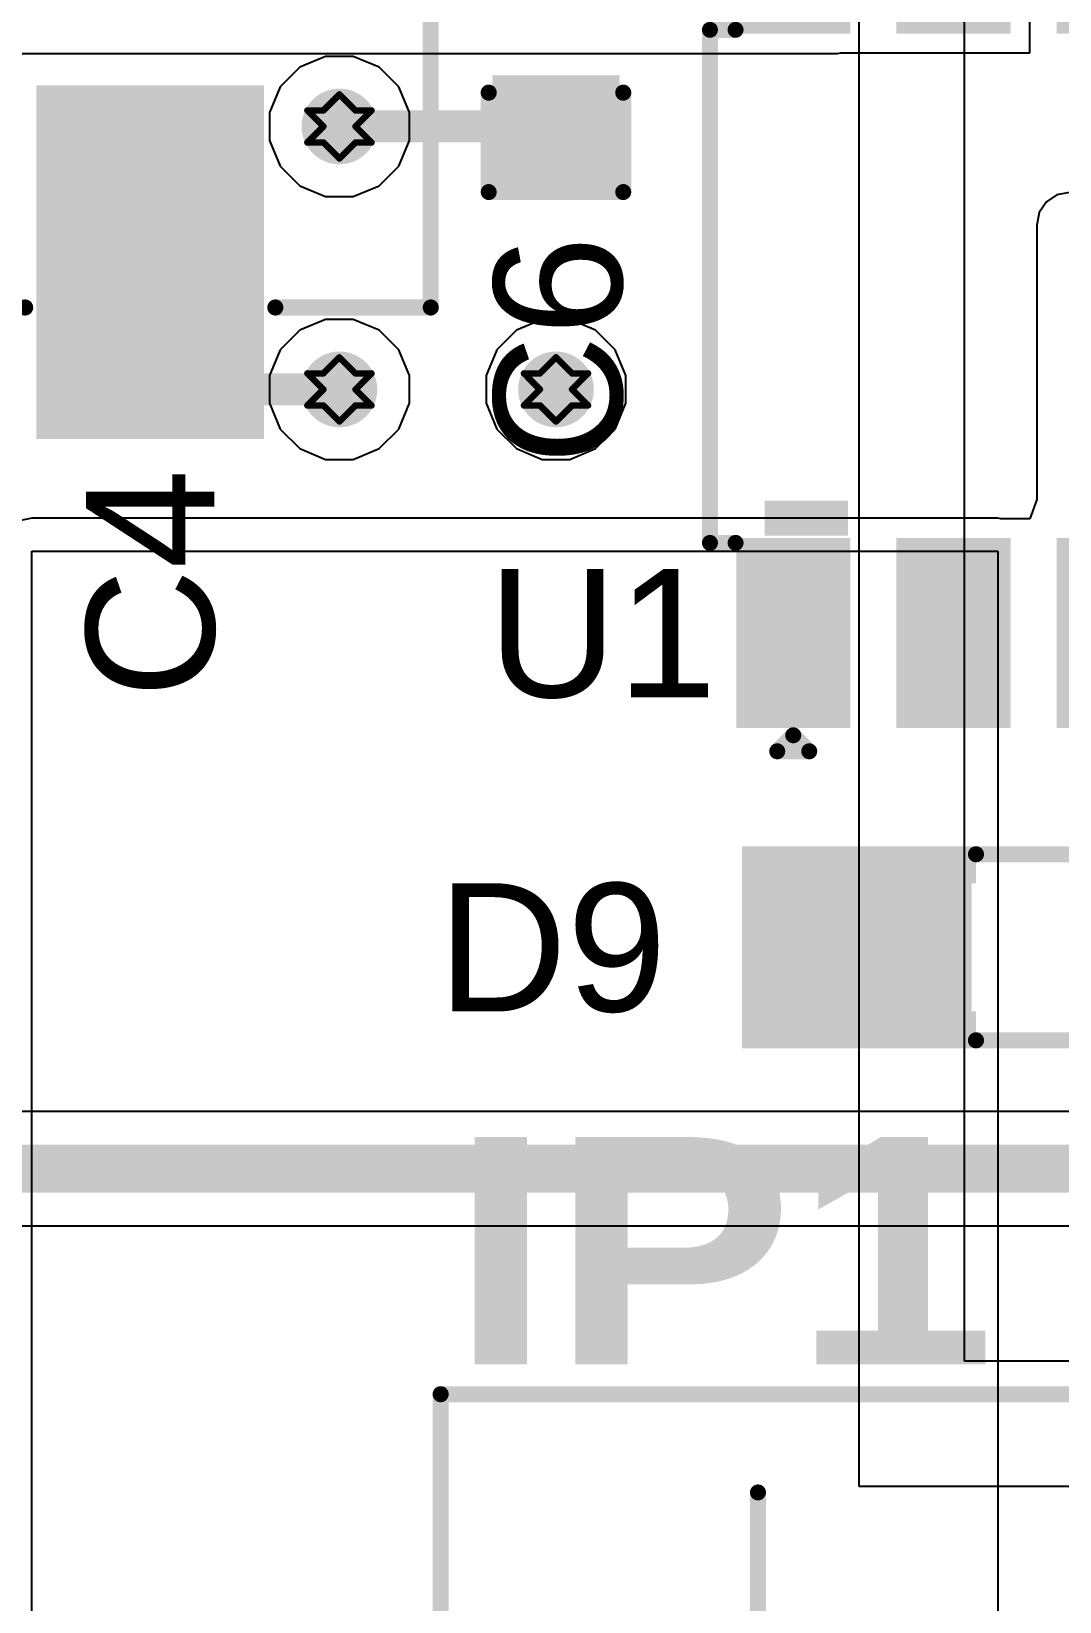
# Model space of a CAD drawing. Header units: inches. Extents: x 24 to 500, y 68 to 269.
# Drawn here: x 282.8 to 290.95, y 80.52 to 92.95 of the extents above; entities that cross this region are included whole.
import ezdxf

# ---------------------------------------------------------------- set-up
doc = ezdxf.new("R2010")
doc.units = ezdxf.units.IN
for name, color, linetype in [('Bottom Layer', 5, 'Continuous'), ('Drill Drawing', 1, 'Continuous'), ('Layer 1', 16, 'Continuous'), ('Layer 2', 76, 'Continuous'), ('Top Layer', 1, 'Continuous'), ('Top Overlay', 2, 'Continuous'), ('Top Paste', 8, 'Continuous'), ('Top Solder', 216, 'Continuous'), ('Via Holes', 16, 'Continuous')]:
    doc.layers.add(name, color=color, linetype=linetype)
doc.styles.add('Arial', font='', dxfattribs={"height": 0.2})
doc.styles.add('Arial Black_Bold', font='', dxfattribs={"height": 0.2})
doc.styles.get('Arial').set_extended_font_data('Arial')
doc.styles.get('Arial Black_Bold').set_extended_font_data('Arial Black', bold=True)

# ---------------------------------------------------------------- blocks, each defined once
blk = doc.blocks.new('TB008A_508_02BE_57')
at = {"layer": 'Top Overlay'}
for points in [[(-5.08, -6, 0.127, 0.127, 0), (-5.08, 7.89, 0.127, 0.127, 0)], [(-5.08, 7.89, 0.127, 0.127, 0), (5.08, 7.89, 0.127, 0.127, 0)], [(-2.565, 5.563, 0.127, 0.127, 0), (-2.565, 7.112, 0.127, 0.127, 0)]]:
    blk.add_lwpolyline(points, format="xyseb", dxfattribs=at)
for points in [[(-5.112, 7.89, 0.0635, 0.0635, 1), (-5.048, 7.89, 0.0635, 0.0635, 1)], [(-5.112, 7.89, 0.0635, 0.0635, 1), (-5.048, 7.89, 0.0635, 0.0635, 1)], [(-2.597, 7.112, 0.0635, 0.0635, 1), (-2.534, 7.112, 0.0635, 0.0635, 1)]]:
    blk.add_lwpolyline(points, format="xyseb", close=True, dxfattribs=at)
blk = doc.blocks.new('C___0603_63')
at = {"layer": 'Top Layer'}
for points in [[(-0.381, 0.445), (-0.381, -0.444), (-1.143, -0.444), (-1.143, 0.445)], [(1.143, 0.445), (1.143, -0.444), (0.381, -0.444), (0.381, 0.445)]]:
    blk.add_hatch(color=1, dxfattribs=at).paths.add_polyline_path(points)
at = {"layer": 'Top Paste'}
for points in [[(-0.381, 0.445), (-0.381, -0.444), (-1.143, -0.444), (-1.143, 0.445)], [(1.143, 0.445), (1.143, -0.444), (0.381, -0.444), (0.381, 0.445)]]:
    blk.add_hatch(color=8, dxfattribs=at).paths.add_polyline_path(points)
at = {"layer": 'Top Solder'}
for points in [[(-0.321, 0.505), (-0.321, -0.504), (-1.203, -0.504), (-1.203, 0.505)], [(1.203, 0.505), (1.203, -0.504), (0.321, -0.504), (0.321, 0.505)]]:
    blk.add_hatch(color=216, dxfattribs=at).paths.add_polyline_path(points)
at = {"layer": 'Top Overlay'}
for points in [[(-0.457, 0.533, 0.127, 0.127, 0), (-1.245, 0.533, 0.127, 0.127, 0)], [(-1.245, -0.533, 0.127, 0.127, 0), (-1.245, 0.533, 0.127, 0.127, 0)], [(1.245, 0.533, 0.127, 0.127, 0), (0.457, 0.533, 0.127, 0.127, 0)], [(1.245, -0.533, 0.127, 0.127, 0), (1.245, 0.533, 0.127, 0.127, 0)], [(-0.457, -0.533, 0.127, 0.127, 0), (-1.245, -0.533, 0.127, 0.127, 0)], [(1.245, -0.533, 0.127, 0.127, 0), (0.457, -0.533, 0.127, 0.127, 0)]]:
    blk.add_lwpolyline(points, format="xyseb", dxfattribs=at)
for points in [[(-1.276, 0.533, 0.0635, 0.0635, 1), (-1.213, 0.533, 0.0635, 0.0635, 1)], [(-1.276, 0.533, 0.0635, 0.0635, 1), (-1.213, 0.533, 0.0635, 0.0635, 1)], [(-0.489, 0.533, 0.0635, 0.0635, 1), (-0.425, 0.533, 0.0635, 0.0635, 1)], [(0.425, 0.533, 0.0635, 0.0635, 1), (0.489, 0.533, 0.0635, 0.0635, 1)], [(1.213, 0.533, 0.0635, 0.0635, 1), (1.276, 0.533, 0.0635, 0.0635, 1)], [(1.213, 0.533, 0.0635, 0.0635, 1), (1.276, 0.533, 0.0635, 0.0635, 1)], [(-1.276, -0.533, 0.0635, 0.0635, 1), (-1.213, -0.533, 0.0635, 0.0635, 1)], [(-1.276, -0.533, 0.0635, 0.0635, 1), (-1.213, -0.533, 0.0635, 0.0635, 1)], [(-0.489, -0.533, 0.0635, 0.0635, 1), (-0.425, -0.533, 0.0635, 0.0635, 1)], [(0.425, -0.533, 0.0635, 0.0635, 1), (0.489, -0.533, 0.0635, 0.0635, 1)], [(1.213, -0.533, 0.0635, 0.0635, 1), (1.276, -0.533, 0.0635, 0.0635, 1)], [(1.213, -0.533, 0.0635, 0.0635, 1), (1.276, -0.533, 0.0635, 0.0635, 1)]]:
    blk.add_lwpolyline(points, format="xyseb", close=True, dxfattribs=at)
blk = doc.blocks.new('RVT1E100M0405__64')
at = {"layer": 'Top Layer'}
for points in [[(-3.1, 0.8), (-0.5, 0.8), (-0.5, -0.8), (-3.1, -0.8)], [(0.5, 0.8), (3.1, 0.8), (3.1, -0.8), (0.5, -0.8)]]:
    blk.add_hatch(color=1, dxfattribs=at).paths.add_polyline_path(points)
at = {"layer": 'Top Paste'}
for points in [[(-3.1, 0.8), (-0.5, 0.8), (-0.5, -0.8), (-3.1, -0.8)], [(0.5, 0.8), (3.1, 0.8), (3.1, -0.8), (0.5, -0.8)]]:
    blk.add_hatch(color=8, dxfattribs=at).paths.add_polyline_path(points)
at = {"layer": 'Top Solder'}
for points in [[(-3.202, 0.902), (-0.398, 0.902), (-0.398, -0.902), (-3.202, -0.902)], [(0.398, 0.902), (3.202, 0.902), (3.202, -0.902), (0.398, -0.902)]]:
    blk.add_hatch(color=216, dxfattribs=at).paths.add_polyline_path(points)
at = {"layer": 'Top Overlay'}
for points in [[(-2.159, 1.524, 0.127, 0.127, 0), (-1.461, 2.223, 0.127, 0.127, 0)], [(-1.27, 2.223, 0.127, 0.127, 0), (-1.461, 2.223, 0.127, 0.127, 0)], [(2.159, 2.223, 0.127, 0.127, 0), (-1.27, 2.223, 0.127, 0.127, 0)], [(2.159, 0.991, 0.127, 0.127, 0), (2.159, 2.223, 0.127, 0.127, 0)], [(-2.743, 0.94, 0.127, 0.127, 0), (-2.743, 1.651, 0.127, 0.127, 0)], [(-2.159, 0.965, 0.127, 0.127, 0), (-2.159, 1.524, 0.127, 0.127, 0)], [(-2.388, 1.295, 0.127, 0.127, 0), (-3.099, 1.295, 0.127, 0.127, 0)], [(-2.159, -1.524, 0.127, 0.127, 0), (-2.159, -0.965, 0.127, 0.127, 0)], [(2.159, -2.223, 0.127, 0.127, 0), (2.159, -0.991, 0.127, 0.127, 0)], [(-1.461, -2.223, 0.127, 0.127, 0), (-2.159, -1.524, 0.127, 0.127, 0)], [(-1.27, -2.223, 0.127, 0.127, 0), (-1.461, -2.223, 0.127, 0.127, 0)], [(2.159, -2.223, 0.127, 0.127, 0), (-1.27, -2.223, 0.127, 0.127, 0)]]:
    blk.add_lwpolyline(points, format="xyseb", dxfattribs=at)
for points in [[(-1.492, 2.223, 0.0635, 0.0635, 1), (-1.429, 2.223, 0.0635, 0.0635, 1)], [(-1.492, 2.223, 0.0635, 0.0635, 1), (-1.429, 2.223, 0.0635, 0.0635, 1)], [(-1.302, 2.223, 0.0635, 0.0635, 1), (-1.238, 2.223, 0.0635, 0.0635, 1)], [(-1.302, 2.223, 0.0635, 0.0635, 1), (-1.238, 2.223, 0.0635, 0.0635, 1)], [(2.127, 2.223, 0.0635, 0.0635, 1), (2.191, 2.223, 0.0635, 0.0635, 1)], [(2.127, 2.223, 0.0635, 0.0635, 1), (2.191, 2.223, 0.0635, 0.0635, 1)], [(-2.775, 1.651, 0.0635, 0.0635, 1), (-2.711, 1.651, 0.0635, 0.0635, 1)], [(-2.191, 1.524, 0.0635, 0.0635, 1), (-2.127, 1.524, 0.0635, 0.0635, 1)], [(-2.191, 1.524, 0.0635, 0.0635, 1), (-2.127, 1.524, 0.0635, 0.0635, 1)], [(-3.131, 1.295, 0.0635, 0.0635, 1), (-3.067, 1.295, 0.0635, 0.0635, 1)], [(-2.419, 1.295, 0.0635, 0.0635, 1), (-2.356, 1.295, 0.0635, 0.0635, 1)], [(-2.775, 0.94, 0.0635, 0.0635, 1), (-2.711, 0.94, 0.0635, 0.0635, 1)], [(-2.191, 0.965, 0.0635, 0.0635, 1), (-2.127, 0.965, 0.0635, 0.0635, 1)], [(2.127, 0.991, 0.0635, 0.0635, 1), (2.191, 0.991, 0.0635, 0.0635, 1)], [(-2.191, -0.965, 0.0635, 0.0635, 1), (-2.127, -0.965, 0.0635, 0.0635, 1)], [(2.127, -0.991, 0.0635, 0.0635, 1), (2.191, -0.991, 0.0635, 0.0635, 1)], [(-2.191, -1.524, 0.0635, 0.0635, 1), (-2.127, -1.524, 0.0635, 0.0635, 1)], [(-2.191, -1.524, 0.0635, 0.0635, 1), (-2.127, -1.524, 0.0635, 0.0635, 1)], [(-1.492, -2.223, 0.0635, 0.0635, 1), (-1.429, -2.223, 0.0635, 0.0635, 1)], [(-1.492, -2.223, 0.0635, 0.0635, 1), (-1.429, -2.223, 0.0635, 0.0635, 1)], [(-1.302, -2.223, 0.0635, 0.0635, 1), (-1.238, -2.223, 0.0635, 0.0635, 1)], [(-1.302, -2.223, 0.0635, 0.0635, 1), (-1.238, -2.223, 0.0635, 0.0635, 1)], [(2.127, -2.223, 0.0635, 0.0635, 1), (2.191, -2.223, 0.0635, 0.0635, 1)], [(2.127, -2.223, 0.0635, 0.0635, 1), (2.191, -2.223, 0.0635, 0.0635, 1)]]:
    blk.add_lwpolyline(points, format="xyseb", close=True, dxfattribs=at)
blk = doc.blocks.new('SOP_8_77')
at = {"layer": 'Top Layer'}
for points in [[(-3.4, 2.255), (-2.1, 2.255), (-2.1, 1.555), (-3.4, 1.555)], [(2.1, 2.255), (3.4, 2.255), (3.4, 1.555), (2.1, 1.555)], [(-3.4, 0.985), (-2.1, 0.985), (-2.1, 0.285), (-3.4, 0.285)], [(2.1, 0.985), (3.4, 0.985), (3.4, 0.285), (2.1, 0.285)], [(-3.4, -0.285), (-2.1, -0.285), (-2.1, -0.985), (-3.4, -0.985)], [(2.1, -0.285), (3.4, -0.285), (3.4, -0.985), (2.1, -0.985)], [(-3.4, -1.555), (-2.1, -1.555), (-2.1, -2.255), (-3.4, -2.255)], [(2.1, -1.555), (3.4, -1.555), (3.4, -2.255), (2.1, -2.255)]]:
    blk.add_hatch(color=1, dxfattribs=at).paths.add_polyline_path(points)
at = {"layer": 'Top Overlay'}
blk.add_hatch(color=2, dxfattribs=at).paths.add_polyline_path([(-1.979, 1.472), (-1.7, 1.472), (-1.7, 2.132), (-1.979, 2.132)])
at = {"layer": 'Top Paste'}
for points in [[(-3.4, 2.255), (-2.1, 2.255), (-2.1, 1.555), (-3.4, 1.555)], [(2.1, 2.255), (3.4, 2.255), (3.4, 1.555), (2.1, 1.555)], [(-3.4, 0.985), (-2.1, 0.985), (-2.1, 0.285), (-3.4, 0.285)], [(2.1, 0.985), (3.4, 0.985), (3.4, 0.285), (2.1, 0.285)], [(-3.4, -0.285), (-2.1, -0.285), (-2.1, -0.985), (-3.4, -0.985)], [(2.1, -0.285), (3.4, -0.285), (3.4, -0.985), (2.1, -0.985)], [(-3.4, -1.555), (-2.1, -1.555), (-2.1, -2.255), (-3.4, -2.255)], [(2.1, -1.555), (3.4, -1.555), (3.4, -2.255), (2.1, -2.255)]]:
    blk.add_hatch(color=8, dxfattribs=at).paths.add_polyline_path(points)
at = {"layer": 'Top Solder'}
for points in [[(-3.502, 2.357), (-1.998, 2.357), (-1.998, 1.453), (-3.502, 1.453)], [(1.998, 2.357), (3.502, 2.357), (3.502, 1.453), (1.998, 1.453)], [(-3.502, 1.087), (-1.998, 1.087), (-1.998, 0.183), (-3.502, 0.183)], [(1.998, 1.087), (3.502, 1.087), (3.502, 0.183), (1.998, 0.183)], [(-3.502, -0.183), (-1.998, -0.183), (-1.998, -1.087), (-3.502, -1.087)], [(1.998, -0.183), (3.502, -0.183), (3.502, -1.087), (1.998, -1.087)], [(-3.502, -1.453), (-1.998, -1.453), (-1.998, -2.357), (-3.502, -2.357)], [(1.998, -1.453), (3.502, -1.453), (3.502, -2.357), (1.998, -2.357)]]:
    blk.add_hatch(color=216, dxfattribs=at).paths.add_polyline_path(points)
at = {"layer": 'Top Overlay'}
for points in [[(-2.036, 2.565, 0.127, 0.127, 0), (2.028, 2.565, 0.127, 0.127, 0)], [(-2.036, 2.565, 0.127, 0.127, 0), (-2.036, 2.362, 0.127, 0.127, 0)], [(2.028, 2.565, 0.127, 0.127, 0), (2.028, 2.362, 0.127, 0.127, 0)], [(-3.687, 2.032, 0.127, 0.127, 0), (-3.56, 1.905, 0.127, 0.127, 0)], [(-3.687, 2.032, 0.127, 0.127, 0), (-3.687, 1.778, 0.127, 0.127, 0)], [(-3.56, 1.905, 0.127, 0.127, 0), (-3.687, 1.778, 0.127, 0.127, 0)], [(-2.036, -2.362, 0.127, 0.127, 0), (-2.036, -2.565, 0.127, 0.127, 0)], [(2.028, -2.362, 0.127, 0.127, 0), (2.028, -2.565, 0.127, 0.127, 0)], [(-2.036, -2.565, 0.127, 0.127, 0), (2.028, -2.565, 0.127, 0.127, 0)]]:
    blk.add_lwpolyline(points, format="xyseb", dxfattribs=at)
for points in [[(-2.067, 2.565, 0.0635, 0.0635, 1), (-2.004, 2.565, 0.0635, 0.0635, 1)], [(-2.067, 2.565, 0.0635, 0.0635, 1), (-2.004, 2.565, 0.0635, 0.0635, 1)], [(1.997, 2.565, 0.0635, 0.0635, 1), (2.06, 2.565, 0.0635, 0.0635, 1)], [(1.997, 2.565, 0.0635, 0.0635, 1), (2.06, 2.565, 0.0635, 0.0635, 1)], [(-2.067, 2.362, 0.0635, 0.0635, 1), (-2.004, 2.362, 0.0635, 0.0635, 1)], [(1.997, 2.362, 0.0635, 0.0635, 1), (2.06, 2.362, 0.0635, 0.0635, 1)], [(-3.718, 2.032, 0.0635, 0.0635, 1), (-3.655, 2.032, 0.0635, 0.0635, 1)], [(-3.718, 2.032, 0.0635, 0.0635, 1), (-3.655, 2.032, 0.0635, 0.0635, 1)], [(-3.591, 1.905, 0.0635, 0.0635, 1), (-3.528, 1.905, 0.0635, 0.0635, 1)], [(-3.591, 1.905, 0.0635, 0.0635, 1), (-3.528, 1.905, 0.0635, 0.0635, 1)], [(-3.718, 1.778, 0.0635, 0.0635, 1), (-3.655, 1.778, 0.0635, 0.0635, 1)], [(-3.718, 1.778, 0.0635, 0.0635, 1), (-3.655, 1.778, 0.0635, 0.0635, 1)], [(-2.067, -2.362, 0.0635, 0.0635, 1), (-2.004, -2.362, 0.0635, 0.0635, 1)], [(1.997, -2.362, 0.0635, 0.0635, 1), (2.06, -2.362, 0.0635, 0.0635, 1)], [(-2.067, -2.565, 0.0635, 0.0635, 1), (-2.004, -2.565, 0.0635, 0.0635, 1)], [(-2.067, -2.565, 0.0635, 0.0635, 1), (-2.004, -2.565, 0.0635, 0.0635, 1)], [(1.997, -2.565, 0.0635, 0.0635, 1), (2.06, -2.565, 0.0635, 0.0635, 1)], [(1.997, -2.565, 0.0635, 0.0635, 1), (2.06, -2.565, 0.0635, 0.0635, 1)]]:
    blk.add_lwpolyline(points, format="xyseb", close=True, dxfattribs=at)
blk = doc.blocks.new('SOD_123_199')
at = {"layer": 'Top Layer'}
for points in [[(-1.1, 0.45), (-1.1, -0.45), (-2.05, -0.45), (-2.05, 0.45)], [(2.05, 0.45), (2.05, -0.45), (1.1, -0.45), (1.1, 0.45)]]:
    blk.add_hatch(color=1, dxfattribs=at).paths.add_polyline_path(points)
at = {"layer": 'Top Overlay'}
for points in [[(0.965, 0.508), (2.819, 0.508), (2.819, 0.8), (0.965, 0.8)], [(2.12, -0.787), (2.819, -0.787), (2.819, 0.787), (2.12, 0.787)], [(0.965, -0.8), (2.819, -0.8), (2.819, -0.508), (0.965, -0.508)]]:
    blk.add_hatch(color=2, dxfattribs=at).paths.add_polyline_path(points)
at = {"layer": 'Top Paste'}
for points in [[(-1.1, 0.45), (-1.1, -0.45), (-2.05, -0.45), (-2.05, 0.45)], [(2.05, 0.45), (2.05, -0.45), (1.1, -0.45), (1.1, 0.45)]]:
    blk.add_hatch(color=8, dxfattribs=at).paths.add_polyline_path(points)
at = {"layer": 'Top Solder'}
for points in [[(-0.998, 0.552), (-0.998, -0.552), (-2.152, -0.552), (-2.152, 0.552)], [(2.152, 0.552), (2.152, -0.552), (0.998, -0.552), (0.998, 0.552)]]:
    blk.add_hatch(color=216, dxfattribs=at).paths.add_polyline_path(points)
at = {"layer": 'Top Overlay'}
for points in [[(-1.372, 0.737, 0.127, 0.127, 0), (-1.372, 0.584, 0.127, 0.127, 0)], [(0.965, 0.737, 0.127, 0.127, 0), (-1.372, 0.737, 0.127, 0.127, 0)], [(-1.372, -0.584, 0.127, 0.127, 0), (-1.372, -0.737, 0.127, 0.127, 0)], [(0.965, -0.737, 0.127, 0.127, 0), (-1.372, -0.737, 0.127, 0.127, 0)]]:
    blk.add_lwpolyline(points, format="xyseb", dxfattribs=at)
for points in [[(-1.403, 0.737, 0.0635, 0.0635, 1), (-1.34, 0.737, 0.0635, 0.0635, 1)], [(-1.403, 0.737, 0.0635, 0.0635, 1), (-1.34, 0.737, 0.0635, 0.0635, 1)], [(0.933, 0.737, 0.0635, 0.0635, 1), (0.997, 0.737, 0.0635, 0.0635, 1)], [(-1.403, 0.584, 0.0635, 0.0635, 1), (-1.34, 0.584, 0.0635, 0.0635, 1)], [(-1.403, -0.584, 0.0635, 0.0635, 1), (-1.34, -0.584, 0.0635, 0.0635, 1)], [(-1.403, -0.737, 0.0635, 0.0635, 1), (-1.34, -0.737, 0.0635, 0.0635, 1)], [(-1.403, -0.737, 0.0635, 0.0635, 1), (-1.34, -0.737, 0.0635, 0.0635, 1)], [(0.933, -0.737, 0.0635, 0.0635, 1), (0.997, -0.737, 0.0635, 0.0635, 1)]]:
    blk.add_lwpolyline(points, format="xyseb", close=True, dxfattribs=at)

msp = doc.modelspace()

# ---------------------------------------------------------------- hatches: boundary and pattern name
at = {"layer": 'Bottom Layer'}
h = msp.add_hatch(color=5, dxfattribs=at)
edge = h.paths.add_edge_path()
edge.add_arc((285.242, 92.202), 0.3, 0, 360)
h = msp.add_hatch(color=5, dxfattribs=at)
edge = h.paths.add_edge_path()
edge.add_arc((285.242, 90.119), 0.3, 0, 360)
h = msp.add_hatch(color=5, dxfattribs=at)
edge = h.paths.add_edge_path()
edge.add_arc((286.958, 90.119), 0.3, 0, 360)
at = {"layer": 'Layer 1'}
h = msp.add_hatch(color=16, dxfattribs=at)
edge = h.paths.add_edge_path()
edge.add_arc((285.242, 92.202), 0.3, 0, 360)
h = msp.add_hatch(color=16, dxfattribs=at)
edge = h.paths.add_edge_path()
edge.add_arc((285.242, 90.119), 0.3, 0, 360)
h = msp.add_hatch(color=16, dxfattribs=at)
edge = h.paths.add_edge_path()
edge.add_arc((286.958, 90.119), 0.3, 0, 360)
at = {"layer": 'Layer 2'}
h = msp.add_hatch(color=76, dxfattribs=at)
edge = h.paths.add_edge_path()
edge.add_arc((285.242, 92.202), 0.3, 0, 360)
h = msp.add_hatch(color=76, dxfattribs=at)
edge = h.paths.add_edge_path()
edge.add_arc((285.242, 90.119), 0.3, 0, 360)
h = msp.add_hatch(color=76, dxfattribs=at)
edge = h.paths.add_edge_path()
edge.add_arc((286.958, 90.119), 0.3, 0, 360)
at = {"layer": 'Top Layer'}
h = msp.add_hatch(color=1, dxfattribs=at)
edge = h.paths.add_edge_path()
edge.add_arc((285.242, 92.202), 0.3, 0, 360)
h = msp.add_hatch(color=1, dxfattribs=at)
edge = h.paths.add_edge_path()
edge.add_arc((285.242, 90.119), 0.3, 0, 360)
h = msp.add_hatch(color=1, dxfattribs=at)
edge = h.paths.add_edge_path()
edge.add_arc((286.958, 90.119), 0.3, 0, 360)
at = {"layer": 'Via Holes'}
h = msp.add_hatch(color=7, dxfattribs=at)
edge = h.paths.add_edge_path()
edge.add_arc((285.242, 92.202), 0.15, 0, 360)
h = msp.add_hatch(color=7, dxfattribs=at)
edge = h.paths.add_edge_path()
edge.add_arc((285.242, 90.119), 0.15, 0, 360)
h = msp.add_hatch(color=7, dxfattribs=at)
edge = h.paths.add_edge_path()
edge.add_arc((286.958, 90.119), 0.15, 0, 360)

# ---------------------------------------------------------------- linework, layer by layer
at = {"layer": 'Bottom Layer'}
for p, q in [((284.928, 92.672), (284.772, 92.516)), ((285.132, 92.756), (284.928, 92.672)), ((285.352, 92.756), (285.132, 92.756)), ((285.556, 92.672), (285.352, 92.756)), ((285.712, 92.516), (285.556, 92.672)), ((284.772, 92.516), (284.688, 92.312)), ((285.796, 92.312), (285.712, 92.516)), ((284.688, 92.312), (284.688, 92.092)), ((285.796, 92.092), (285.796, 92.312)), ((284.688, 92.092), (284.772, 91.888)), ((285.712, 91.888), (285.796, 92.092)), ((284.772, 91.888), (284.928, 91.732)), ((285.556, 91.732), (285.712, 91.888)), ((284.928, 91.732), (285.132, 91.648)), ((285.352, 91.648), (285.556, 91.732)), ((285.132, 91.648), (285.352, 91.648)), ((285.132, 90.673), (284.928, 90.589)), ((285.352, 90.673), (285.132, 90.673)), ((285.556, 90.589), (285.352, 90.673)), ((286.848, 90.673), (286.644, 90.589)), ((287.068, 90.673), (286.848, 90.673)), ((287.272, 90.589), (287.068, 90.673)), ((284.928, 90.589), (284.772, 90.433)), ((285.712, 90.433), (285.556, 90.589)), ((286.644, 90.589), (286.488, 90.433)), ((287.428, 90.433), (287.272, 90.589)), ((284.772, 90.433), (284.688, 90.229)), ((285.796, 90.229), (285.712, 90.433)), ((286.488, 90.433), (286.404, 90.229)), ((287.512, 90.229), (287.428, 90.433)), ((284.688, 90.229), (284.688, 90.009)), ((285.796, 90.009), (285.796, 90.229)), ((286.404, 90.229), (286.404, 90.009)), ((287.512, 90.009), (287.512, 90.229)), ((284.688, 90.009), (284.772, 89.805)), ((285.712, 89.805), (285.796, 90.009)), ((286.404, 90.009), (286.488, 89.805)), ((287.428, 89.805), (287.512, 90.009)), ((284.772, 89.805), (284.928, 89.65)), ((285.556, 89.65), (285.712, 89.805)), ((286.488, 89.805), (286.644, 89.65)), ((287.272, 89.65), (287.428, 89.805)), ((284.928, 89.65), (285.132, 89.565)), ((285.132, 89.565), (285.352, 89.565)), ((285.352, 89.565), (285.556, 89.65)), ((286.644, 89.65), (286.848, 89.565)), ((286.848, 89.565), (287.068, 89.565)), ((287.068, 89.565), (287.272, 89.65)), ((298.348, 84.4), (281.381, 84.4)), ((281.381, 83.494), (309.651, 83.494))]:
    msp.add_line(p, q, dxfattribs=at)
msp.add_lwpolyline([(281.051, 83.947, 0.381, 0.381, 0), (309.982, 83.947, 0.381, 0.381, 0)], format="xyseb", dxfattribs=at)
at = {"layer": 'Drill Drawing'}
for points in [[(285.115, 92.329, 0.0508, 0.0508, 0), (285.242, 92.456, 0.0508, 0.0508, 0)], [(285.242, 92.456, 0.0508, 0.0508, 0), (285.369, 92.329, 0.0508, 0.0508, 0)], [(284.988, 92.329, 0.0508, 0.0508, 0), (285.115, 92.202, 0.0508, 0.0508, 0)], [(284.988, 92.329, 0.0508, 0.0508, 0), (285.115, 92.329, 0.0508, 0.0508, 0)], [(285.369, 92.329, 0.0508, 0.0508, 0), (285.496, 92.329, 0.0508, 0.0508, 0)], [(285.369, 92.202, 0.0508, 0.0508, 0), (285.496, 92.329, 0.0508, 0.0508, 0)], [(284.988, 92.075, 0.0508, 0.0508, 0), (285.115, 92.202, 0.0508, 0.0508, 0)], [(285.369, 92.202, 0.0508, 0.0508, 0), (285.496, 92.075, 0.0508, 0.0508, 0)], [(284.988, 92.075, 0.0508, 0.0508, 0), (285.115, 92.075, 0.0508, 0.0508, 0)], [(285.115, 92.075, 0.0508, 0.0508, 0), (285.242, 91.948, 0.0508, 0.0508, 0)], [(285.242, 91.948, 0.0508, 0.0508, 0), (285.369, 92.075, 0.0508, 0.0508, 0)], [(285.369, 92.075, 0.0508, 0.0508, 0), (285.496, 92.075, 0.0508, 0.0508, 0)], [(285.115, 90.246, 0.0508, 0.0508, 0), (285.242, 90.373, 0.0508, 0.0508, 0)], [(285.242, 90.373, 0.0508, 0.0508, 0), (285.369, 90.246, 0.0508, 0.0508, 0)], [(286.831, 90.246, 0.0508, 0.0508, 0), (286.958, 90.373, 0.0508, 0.0508, 0)], [(286.958, 90.373, 0.0508, 0.0508, 0), (287.085, 90.246, 0.0508, 0.0508, 0)], [(284.988, 90.246, 0.0508, 0.0508, 0), (285.115, 90.119, 0.0508, 0.0508, 0)], [(284.988, 90.246, 0.0508, 0.0508, 0), (285.115, 90.246, 0.0508, 0.0508, 0)], [(285.369, 90.246, 0.0508, 0.0508, 0), (285.496, 90.246, 0.0508, 0.0508, 0)], [(285.369, 90.119, 0.0508, 0.0508, 0), (285.496, 90.246, 0.0508, 0.0508, 0)], [(286.704, 90.246, 0.0508, 0.0508, 0), (286.831, 90.119, 0.0508, 0.0508, 0)], [(286.704, 90.246, 0.0508, 0.0508, 0), (286.831, 90.246, 0.0508, 0.0508, 0)], [(287.085, 90.246, 0.0508, 0.0508, 0), (287.212, 90.246, 0.0508, 0.0508, 0)], [(287.085, 90.119, 0.0508, 0.0508, 0), (287.212, 90.246, 0.0508, 0.0508, 0)], [(284.988, 89.992, 0.0508, 0.0508, 0), (285.115, 90.119, 0.0508, 0.0508, 0)], [(285.369, 90.119, 0.0508, 0.0508, 0), (285.496, 89.992, 0.0508, 0.0508, 0)], [(286.704, 89.992, 0.0508, 0.0508, 0), (286.831, 90.119, 0.0508, 0.0508, 0)], [(287.085, 90.119, 0.0508, 0.0508, 0), (287.212, 89.992, 0.0508, 0.0508, 0)], [(284.988, 89.992, 0.0508, 0.0508, 0), (285.115, 89.992, 0.0508, 0.0508, 0)], [(285.115, 89.992, 0.0508, 0.0508, 0), (285.242, 89.865, 0.0508, 0.0508, 0)], [(285.242, 89.865, 0.0508, 0.0508, 0), (285.369, 89.992, 0.0508, 0.0508, 0)], [(285.369, 89.992, 0.0508, 0.0508, 0), (285.496, 89.992, 0.0508, 0.0508, 0)], [(286.704, 89.992, 0.0508, 0.0508, 0), (286.831, 89.992, 0.0508, 0.0508, 0)], [(286.831, 89.992, 0.0508, 0.0508, 0), (286.958, 89.865, 0.0508, 0.0508, 0)], [(286.958, 89.865, 0.0508, 0.0508, 0), (287.085, 89.992, 0.0508, 0.0508, 0)], [(287.085, 89.992, 0.0508, 0.0508, 0), (287.212, 89.992, 0.0508, 0.0508, 0)]]:
    msp.add_lwpolyline(points, format="xyseb", dxfattribs=at)
for points in [[(285.229, 92.456, 0.0254, 0.0254, 1), (285.255, 92.456, 0.0254, 0.0254, 1)], [(285.229, 92.456, 0.0254, 0.0254, 1), (285.255, 92.456, 0.0254, 0.0254, 1)], [(284.975, 92.329, 0.0254, 0.0254, 1), (285.001, 92.329, 0.0254, 0.0254, 1)], [(284.975, 92.329, 0.0254, 0.0254, 1), (285.001, 92.329, 0.0254, 0.0254, 1)], [(285.102, 92.329, 0.0254, 0.0254, 1), (285.128, 92.329, 0.0254, 0.0254, 1)], [(285.102, 92.329, 0.0254, 0.0254, 1), (285.128, 92.329, 0.0254, 0.0254, 1)], [(285.356, 92.329, 0.0254, 0.0254, 1), (285.382, 92.329, 0.0254, 0.0254, 1)], [(285.356, 92.329, 0.0254, 0.0254, 1), (285.382, 92.329, 0.0254, 0.0254, 1)], [(285.483, 92.329, 0.0254, 0.0254, 1), (285.509, 92.329, 0.0254, 0.0254, 1)], [(285.483, 92.329, 0.0254, 0.0254, 1), (285.509, 92.329, 0.0254, 0.0254, 1)], [(285.102, 92.202, 0.0254, 0.0254, 1), (285.128, 92.202, 0.0254, 0.0254, 1)], [(285.102, 92.202, 0.0254, 0.0254, 1), (285.128, 92.202, 0.0254, 0.0254, 1)], [(285.356, 92.202, 0.0254, 0.0254, 1), (285.382, 92.202, 0.0254, 0.0254, 1)], [(285.356, 92.202, 0.0254, 0.0254, 1), (285.382, 92.202, 0.0254, 0.0254, 1)], [(284.975, 92.075, 0.0254, 0.0254, 1), (285.001, 92.075, 0.0254, 0.0254, 1)], [(284.975, 92.075, 0.0254, 0.0254, 1), (285.001, 92.075, 0.0254, 0.0254, 1)], [(285.102, 92.075, 0.0254, 0.0254, 1), (285.128, 92.075, 0.0254, 0.0254, 1)], [(285.102, 92.075, 0.0254, 0.0254, 1), (285.128, 92.075, 0.0254, 0.0254, 1)], [(285.356, 92.075, 0.0254, 0.0254, 1), (285.382, 92.075, 0.0254, 0.0254, 1)], [(285.356, 92.075, 0.0254, 0.0254, 1), (285.382, 92.075, 0.0254, 0.0254, 1)], [(285.483, 92.075, 0.0254, 0.0254, 1), (285.509, 92.075, 0.0254, 0.0254, 1)], [(285.483, 92.075, 0.0254, 0.0254, 1), (285.509, 92.075, 0.0254, 0.0254, 1)], [(285.229, 91.948, 0.0254, 0.0254, 1), (285.255, 91.948, 0.0254, 0.0254, 1)], [(285.229, 91.948, 0.0254, 0.0254, 1), (285.255, 91.948, 0.0254, 0.0254, 1)], [(285.229, 90.373, 0.0254, 0.0254, 1), (285.255, 90.373, 0.0254, 0.0254, 1)], [(285.229, 90.373, 0.0254, 0.0254, 1), (285.255, 90.373, 0.0254, 0.0254, 1)], [(286.945, 90.373, 0.0254, 0.0254, 1), (286.971, 90.373, 0.0254, 0.0254, 1)], [(286.945, 90.373, 0.0254, 0.0254, 1), (286.971, 90.373, 0.0254, 0.0254, 1)], [(284.975, 90.246, 0.0254, 0.0254, 1), (285.001, 90.246, 0.0254, 0.0254, 1)], [(284.975, 90.246, 0.0254, 0.0254, 1), (285.001, 90.246, 0.0254, 0.0254, 1)], [(285.102, 90.246, 0.0254, 0.0254, 1), (285.128, 90.246, 0.0254, 0.0254, 1)], [(285.102, 90.246, 0.0254, 0.0254, 1), (285.128, 90.246, 0.0254, 0.0254, 1)], [(285.356, 90.246, 0.0254, 0.0254, 1), (285.382, 90.246, 0.0254, 0.0254, 1)], [(285.356, 90.246, 0.0254, 0.0254, 1), (285.382, 90.246, 0.0254, 0.0254, 1)], [(285.483, 90.246, 0.0254, 0.0254, 1), (285.509, 90.246, 0.0254, 0.0254, 1)], [(285.483, 90.246, 0.0254, 0.0254, 1), (285.509, 90.246, 0.0254, 0.0254, 1)], [(286.691, 90.246, 0.0254, 0.0254, 1), (286.717, 90.246, 0.0254, 0.0254, 1)], [(286.691, 90.246, 0.0254, 0.0254, 1), (286.717, 90.246, 0.0254, 0.0254, 1)], [(286.818, 90.246, 0.0254, 0.0254, 1), (286.844, 90.246, 0.0254, 0.0254, 1)], [(286.818, 90.246, 0.0254, 0.0254, 1), (286.844, 90.246, 0.0254, 0.0254, 1)], [(287.072, 90.246, 0.0254, 0.0254, 1), (287.098, 90.246, 0.0254, 0.0254, 1)], [(287.072, 90.246, 0.0254, 0.0254, 1), (287.098, 90.246, 0.0254, 0.0254, 1)], [(287.199, 90.246, 0.0254, 0.0254, 1), (287.225, 90.246, 0.0254, 0.0254, 1)], [(287.199, 90.246, 0.0254, 0.0254, 1), (287.225, 90.246, 0.0254, 0.0254, 1)], [(285.102, 90.119, 0.0254, 0.0254, 1), (285.128, 90.119, 0.0254, 0.0254, 1)], [(285.102, 90.119, 0.0254, 0.0254, 1), (285.128, 90.119, 0.0254, 0.0254, 1)], [(285.356, 90.119, 0.0254, 0.0254, 1), (285.382, 90.119, 0.0254, 0.0254, 1)], [(285.356, 90.119, 0.0254, 0.0254, 1), (285.382, 90.119, 0.0254, 0.0254, 1)], [(286.818, 90.119, 0.0254, 0.0254, 1), (286.844, 90.119, 0.0254, 0.0254, 1)], [(286.818, 90.119, 0.0254, 0.0254, 1), (286.844, 90.119, 0.0254, 0.0254, 1)], [(287.072, 90.119, 0.0254, 0.0254, 1), (287.098, 90.119, 0.0254, 0.0254, 1)], [(287.072, 90.119, 0.0254, 0.0254, 1), (287.098, 90.119, 0.0254, 0.0254, 1)], [(284.975, 89.992, 0.0254, 0.0254, 1), (285.001, 89.992, 0.0254, 0.0254, 1)], [(284.975, 89.992, 0.0254, 0.0254, 1), (285.001, 89.992, 0.0254, 0.0254, 1)], [(285.102, 89.992, 0.0254, 0.0254, 1), (285.128, 89.992, 0.0254, 0.0254, 1)], [(285.102, 89.992, 0.0254, 0.0254, 1), (285.128, 89.992, 0.0254, 0.0254, 1)], [(285.356, 89.992, 0.0254, 0.0254, 1), (285.382, 89.992, 0.0254, 0.0254, 1)], [(285.356, 89.992, 0.0254, 0.0254, 1), (285.382, 89.992, 0.0254, 0.0254, 1)], [(285.483, 89.992, 0.0254, 0.0254, 1), (285.509, 89.992, 0.0254, 0.0254, 1)], [(285.483, 89.992, 0.0254, 0.0254, 1), (285.509, 89.992, 0.0254, 0.0254, 1)], [(286.691, 89.992, 0.0254, 0.0254, 1), (286.717, 89.992, 0.0254, 0.0254, 1)], [(286.691, 89.992, 0.0254, 0.0254, 1), (286.717, 89.992, 0.0254, 0.0254, 1)], [(286.818, 89.992, 0.0254, 0.0254, 1), (286.844, 89.992, 0.0254, 0.0254, 1)], [(286.818, 89.992, 0.0254, 0.0254, 1), (286.844, 89.992, 0.0254, 0.0254, 1)], [(287.072, 89.992, 0.0254, 0.0254, 1), (287.098, 89.992, 0.0254, 0.0254, 1)], [(287.072, 89.992, 0.0254, 0.0254, 1), (287.098, 89.992, 0.0254, 0.0254, 1)], [(287.199, 89.992, 0.0254, 0.0254, 1), (287.225, 89.992, 0.0254, 0.0254, 1)], [(287.199, 89.992, 0.0254, 0.0254, 1), (287.225, 89.992, 0.0254, 0.0254, 1)], [(285.229, 89.865, 0.0254, 0.0254, 1), (285.255, 89.865, 0.0254, 0.0254, 1)], [(285.229, 89.865, 0.0254, 0.0254, 1), (285.255, 89.865, 0.0254, 0.0254, 1)], [(286.945, 89.865, 0.0254, 0.0254, 1), (286.971, 89.865, 0.0254, 0.0254, 1)], [(286.945, 89.865, 0.0254, 0.0254, 1), (286.971, 89.865, 0.0254, 0.0254, 1)]]:
    msp.add_lwpolyline(points, format="xyseb", close=True, dxfattribs=at)
at = {"layer": 'Layer 2'}
for p, q in [((289.357, 101.854), (289.357, 81.432)), ((290.195, 82.423), (290.195, 101.854)), ((284.928, 92.672), (284.772, 92.516)), ((285.132, 92.756), (284.928, 92.672)), ((285.352, 92.756), (285.132, 92.756)), ((285.556, 92.672), (285.352, 92.756)), ((285.712, 92.516), (285.556, 92.672)), ((284.772, 92.516), (284.688, 92.312)), ((285.796, 92.312), (285.712, 92.516)), ((284.688, 92.312), (284.688, 92.092)), ((285.796, 92.092), (285.796, 92.312)), ((284.688, 92.092), (284.772, 91.888)), ((285.712, 91.888), (285.796, 92.092)), ((284.772, 91.888), (284.928, 91.732)), ((285.556, 91.732), (285.712, 91.888)), ((284.928, 91.732), (285.132, 91.648)), ((285.352, 91.648), (285.556, 91.732)), ((285.132, 91.648), (285.352, 91.648)), ((285.132, 90.673), (284.928, 90.589)), ((285.352, 90.673), (285.132, 90.673)), ((285.556, 90.589), (285.352, 90.673)), ((286.848, 90.673), (286.644, 90.589)), ((287.068, 90.673), (286.848, 90.673)), ((287.272, 90.589), (287.068, 90.673)), ((284.928, 90.589), (284.772, 90.433)), ((285.712, 90.433), (285.556, 90.589)), ((286.644, 90.589), (286.488, 90.433)), ((287.428, 90.433), (287.272, 90.589)), ((284.772, 90.433), (284.688, 90.229)), ((285.796, 90.229), (285.712, 90.433)), ((286.488, 90.433), (286.404, 90.229)), ((287.512, 90.229), (287.428, 90.433)), ((284.688, 90.229), (284.688, 90.009)), ((285.796, 90.009), (285.796, 90.229)), ((286.404, 90.229), (286.404, 90.009)), ((287.512, 90.009), (287.512, 90.229)), ((284.688, 90.009), (284.772, 89.805)), ((285.712, 89.805), (285.796, 90.009)), ((286.404, 90.009), (286.488, 89.805)), ((287.428, 89.805), (287.512, 90.009)), ((284.772, 89.805), (284.928, 89.65)), ((285.556, 89.65), (285.712, 89.805)), ((286.488, 89.805), (286.644, 89.65)), ((287.272, 89.65), (287.428, 89.805)), ((284.928, 89.65), (285.132, 89.565)), ((285.132, 89.565), (285.352, 89.565)), ((285.352, 89.565), (285.556, 89.65)), ((286.644, 89.65), (286.848, 89.565)), ((286.848, 89.565), (287.068, 89.565)), ((287.068, 89.565), (287.272, 89.65)), ((356.799, 82.423), (290.195, 82.423)), ((289.357, 81.432), (355.774, 81.432))]:
    msp.add_line(p, q, dxfattribs=at)
at = {"layer": 'Top Layer'}
for p, q in [((290.712, 92.785), (290.712, 94.593)), ((281.826, 92.78), (289.188, 92.78)), ((289.188, 92.78), (289.213, 92.785)), ((289.213, 92.785), (289.326, 92.785)), ((289.326, 92.785), (289.442, 92.785)), ((289.442, 92.785), (289.442, 92.785)), ((289.442, 92.785), (289.504, 92.785)), ((289.504, 92.785), (289.504, 92.785)), ((289.504, 92.785), (290.712, 92.785)), ((291.028, 91.68), (290.928, 91.661)), ((290.844, 91.605), (290.788, 91.521)), ((290.928, 91.661), (290.844, 91.605)), ((290.788, 91.521), (290.769, 91.421)), ((290.769, 91.421), (290.769, 89.247)), ((290.769, 89.247), (290.712, 89.093)), ((282.804, 89.098), (282.704, 89.078)), ((290.458, 89.098), (282.804, 89.098)), ((290.483, 89.093), (290.458, 89.098)), ((290.712, 89.093), (290.483, 89.093)), ((282.804, 68.656), (282.804, 88.839)), ((282.804, 88.839), (290.458, 88.839)), ((290.458, 88.839), (290.458, 68.656))]:
    msp.add_line(p, q, dxfattribs=at)
for points in [[(285.242, 92.202, 0.254, 0.254, 0), (286.868, 92.202, 0.254, 0.254, 0)], [(286.868, 92.202, 0.254, 0.254, -0.198912), (286.958, 92.165, 0.254, 0.254, 0)], [(283.936, 90.119, 0.254, 0.254, 0), (285.242, 90.119, 0.254, 0.254, 0)]]:
    msp.add_lwpolyline(points, format="xyseb", dxfattribs=at)
for points in [[(285.178, 92.202, 0.127, 0.127, 1), (285.305, 92.202, 0.127, 0.127, 1)], [(286.805, 92.202, 0.127, 0.127, 1), (286.932, 92.202, 0.127, 0.127, 1)], [(286.805, 92.202, 0.127, 0.127, 1), (286.932, 92.202, 0.127, 0.127, 1)], [(286.894, 92.165, 0.127, 0.127, 1), (287.021, 92.165, 0.127, 0.127, 1)], [(283.872, 90.119, 0.127, 0.127, 1), (283.999, 90.119, 0.127, 0.127, 1)], [(285.178, 90.119, 0.127, 0.127, 1), (285.305, 90.119, 0.127, 0.127, 1)]]:
    msp.add_lwpolyline(points, format="xyseb", close=True, dxfattribs=at)

# ---------------------------------------------------------------- block references
for name, p, rotation in [('RVT1E100M0405__64', (283.743, 92.927), 270), ('SOP_8_77', (290.743, 90.939), 90), ('C___0603_63', (286.958, 92.927), 270), ('SOD_123_199', (291.251, 85.7), 180)]:
    msp.add_blockref(name, p, dxfattribs=dict(rotation=rotation))
msp.add_blockref('TB008A_508_02BE_57', (291.124, 74.27))

# ---------------------------------------------------------------- texts
at = {"layer": 'Top Overlay'}
for s, height, rotation, style, p in [('C6', 1.016, 90, 'Arial', (287.481, 89.521)), ('C4', 1.016, 90, 'Arial', (284.251, 87.673)), ('IP1      GND', 1.8, 360, 'Arial Black_Bold', (286.12, 82.397))]:
    msp.add_text(s, height=height, rotation=rotation, dxfattribs=dict(at, style=style)).set_placement(p)
at = {"layer": 'Top Overlay', "style": 'Arial'}
for s, p in [('U1', (286.419, 87.681)), ('D9', (286.021, 85.192))]:
    msp.add_text(s, height=1.016, dxfattribs=at).set_placement(p)

doc.saveas('drawing.dxf')
